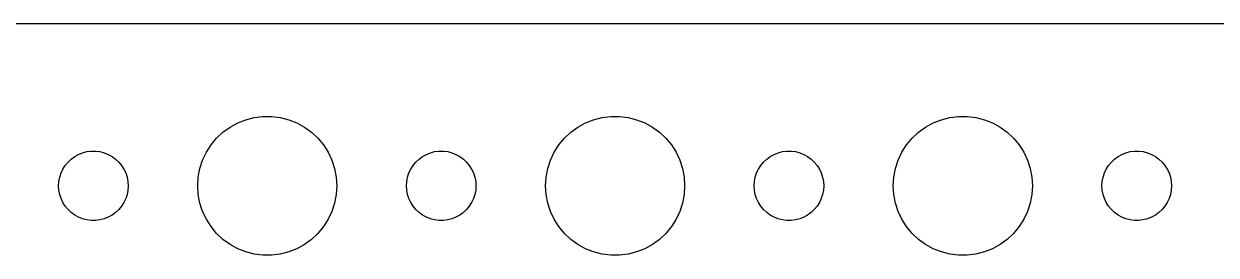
# Model space of a CAD drawing. Header units: metres. Extents: x -104 to 104, y -104 to 104.
# Drawn here: x -3 to 48.4, y 94.5 to 104.5 of the extents above; entities that cross this region are included whole.
import ezdxf

# ---------------------------------------------------------------- set-up
doc = ezdxf.new("R2010")
doc.units = ezdxf.units.M

msp = doc.modelspace()

# ---------------------------------------------------------------- linework, layer by layer
for p, q in [((99.8139, 104.49), (-99.8139, 104.49)), ((6.22266, 100.214), (6.57294, 100.353)), ((6.57294, 100.353), (6.93785, 100.447)), ((6.93785, 100.447), (7.31161, 100.494)), ((7.31161, 100.494), (7.68837, 100.494)), ((7.68837, 100.494), (8.06213, 100.447)), ((8.06213, 100.447), (8.42705, 100.353)), ((8.42705, 100.353), (8.77733, 100.214)), ((21.2227, 100.214), (21.5729, 100.353)), ((21.5729, 100.353), (21.9379, 100.447)), ((21.9379, 100.447), (22.3116, 100.494)), ((22.3116, 100.494), (22.6884, 100.494)), ((22.6884, 100.494), (23.0621, 100.447)), ((23.0621, 100.447), (23.427, 100.353)), ((23.427, 100.353), (23.7773, 100.214)), ((36.2227, 100.214), (36.5729, 100.353)), ((36.5729, 100.353), (36.9379, 100.447)), ((36.9379, 100.447), (37.3116, 100.494)), ((37.3116, 100.494), (37.6884, 100.494)), ((37.6884, 100.494), (38.0621, 100.447)), ((38.0621, 100.447), (38.427, 100.353)), ((38.427, 100.353), (38.7773, 100.214)), ((5.31308, 99.5536), (5.58772, 99.8115)), ((5.58772, 99.8115), (5.89252, 100.033)), ((5.89252, 100.033), (6.22266, 100.214)), ((8.77733, 100.214), (9.10747, 100.033)), ((9.10747, 100.033), (9.41226, 99.8115)), ((9.41226, 99.8115), (9.6869, 99.5536)), ((20.3131, 99.5536), (20.5877, 99.8115)), ((20.5877, 99.8115), (20.8925, 100.033)), ((20.8925, 100.033), (21.2227, 100.214)), ((23.7773, 100.214), (24.1075, 100.033)), ((24.1075, 100.033), (24.4123, 99.8115)), ((24.4123, 99.8115), (24.6869, 99.5536)), ((35.3131, 99.5536), (35.5877, 99.8115)), ((35.5877, 99.8115), (35.8925, 100.033)), ((35.8925, 100.033), (36.2227, 100.214)), ((38.7773, 100.214), (39.1075, 100.033)), ((39.1075, 100.033), (39.4123, 99.8115)), ((39.4123, 99.8115), (39.6869, 99.5536)), ((4.87108, 98.9453), (5.07294, 99.2634)), ((5.07294, 99.2634), (5.31308, 99.5536)), ((9.6869, 99.5536), (9.92705, 99.2634)), ((9.92705, 99.2634), (10.1289, 98.9453)), ((19.8711, 98.9453), (20.0729, 99.2634)), ((20.0729, 99.2634), (20.3131, 99.5536)), ((24.6869, 99.5536), (24.927, 99.2634)), ((24.927, 99.2634), (25.1289, 98.9453)), ((34.8711, 98.9453), (35.0729, 99.2634)), ((35.0729, 99.2634), (35.3131, 99.5536)), ((39.6869, 99.5536), (39.927, 99.2634)), ((39.927, 99.2634), (40.1289, 98.9453)), ((-0.95613, 98.6558), (-0.80373, 98.7665)), ((-0.80373, 98.7665), (-0.63866, 98.8572)), ((-0.63866, 98.8572), (-0.46352, 98.9266)), ((-0.46352, 98.9266), (-0.28107, 98.9734)), ((-0.28107, 98.9734), (-0.09418, 98.997)), ((-0.09418, 98.997), (0.09418, 98.997)), ((0.09418, 98.997), (0.28107, 98.9734)), ((0.28107, 98.9734), (0.46352, 98.9266)), ((0.46352, 98.9266), (0.63866, 98.8572)), ((0.63866, 98.8572), (0.80373, 98.7665)), ((0.80373, 98.7665), (0.95613, 98.6558)), ((4.71066, 98.6044), (4.87108, 98.9453)), ((10.1289, 98.9453), (10.2893, 98.6044)), ((14.0439, 98.6558), (14.1963, 98.7665)), ((14.1963, 98.7665), (14.3613, 98.8572)), ((14.3613, 98.8572), (14.5365, 98.9266)), ((14.5365, 98.9266), (14.7189, 98.9734)), ((14.7189, 98.9734), (14.9058, 98.997)), ((14.9058, 98.997), (15.0942, 98.997)), ((15.0942, 98.997), (15.2811, 98.9734)), ((15.2811, 98.9734), (15.4635, 98.9266)), ((15.4635, 98.9266), (15.6387, 98.8572)), ((15.6387, 98.8572), (15.8037, 98.7665)), ((15.8037, 98.7665), (15.9561, 98.6558)), ((19.7107, 98.6044), (19.8711, 98.9453)), ((25.1289, 98.9453), (25.2893, 98.6044)), ((29.0439, 98.6558), (29.1963, 98.7665)), ((29.1963, 98.7665), (29.3613, 98.8572)), ((29.3613, 98.8572), (29.5365, 98.9266)), ((29.5365, 98.9266), (29.7189, 98.9734)), ((29.7189, 98.9734), (29.9058, 98.997)), ((29.9058, 98.997), (30.0942, 98.997)), ((30.0942, 98.997), (30.2811, 98.9734)), ((30.2811, 98.9734), (30.4635, 98.9266)), ((30.4635, 98.9266), (30.6387, 98.8572)), ((30.6387, 98.8572), (30.8037, 98.7665)), ((30.8037, 98.7665), (30.9561, 98.6558)), ((34.7107, 98.6044), (34.8711, 98.9453)), ((40.1289, 98.9453), (40.2893, 98.6044)), ((44.0439, 98.6558), (44.1963, 98.7665)), ((44.1963, 98.7665), (44.3613, 98.8572)), ((44.3613, 98.8572), (44.5365, 98.9266)), ((44.5365, 98.9266), (44.7189, 98.9734)), ((44.7189, 98.9734), (44.9058, 98.997)), ((44.9058, 98.997), (45.0942, 98.997)), ((45.0942, 98.997), (45.2811, 98.9734)), ((45.2811, 98.9734), (45.4635, 98.9266)), ((45.4635, 98.9266), (45.6387, 98.8572)), ((45.6387, 98.8572), (45.8037, 98.7665)), ((45.8037, 98.7665), (45.9561, 98.6558)), ((-1.39465, 98.0522), (-1.31445, 98.2226)), ((-1.31445, 98.2226), (-1.21352, 98.3817)), ((-1.21352, 98.3817), (-1.09344, 98.5268)), ((-1.09344, 98.5268), (-0.95613, 98.6558)), ((0.95613, 98.6558), (1.09344, 98.5268)), ((1.09344, 98.5268), (1.21352, 98.3817)), ((1.21352, 98.3817), (1.31445, 98.2226)), ((1.31445, 98.2226), (1.39465, 98.0522)), ((4.52365, 97.876), (4.59424, 98.2461)), ((4.59424, 98.2461), (4.71066, 98.6044)), ((10.2893, 98.6044), (10.4057, 98.2461)), ((10.4057, 98.2461), (10.4763, 97.876)), ((13.6053, 98.0522), (13.6855, 98.2226)), ((13.6855, 98.2226), (13.7865, 98.3817)), ((13.7865, 98.3817), (13.9065, 98.5268)), ((13.9065, 98.5268), (14.0439, 98.6558)), ((15.9561, 98.6558), (16.0934, 98.5268)), ((16.0934, 98.5268), (16.2135, 98.3817)), ((16.2135, 98.3817), (16.3145, 98.2226)), ((16.3145, 98.2226), (16.3947, 98.0522)), ((19.5237, 97.876), (19.5942, 98.2461)), ((19.5942, 98.2461), (19.7107, 98.6044)), ((25.2893, 98.6044), (25.4057, 98.2461)), ((25.4057, 98.2461), (25.4763, 97.876)), ((28.6053, 98.0522), (28.6855, 98.2226)), ((28.6855, 98.2226), (28.7865, 98.3817)), ((28.7865, 98.3817), (28.9065, 98.5268)), ((28.9065, 98.5268), (29.0439, 98.6558)), ((30.9561, 98.6558), (31.0934, 98.5268)), ((31.0934, 98.5268), (31.2135, 98.3817)), ((31.2135, 98.3817), (31.3145, 98.2226)), ((31.3145, 98.2226), (31.3947, 98.0522)), ((34.5237, 97.876), (34.5942, 98.2461)), ((34.5942, 98.2461), (34.7107, 98.6044)), ((40.2893, 98.6044), (40.4057, 98.2461)), ((40.4057, 98.2461), (40.4763, 97.876)), ((43.6053, 98.0522), (43.6855, 98.2226)), ((43.6855, 98.2226), (43.7865, 98.3817)), ((43.7865, 98.3817), (43.9065, 98.5268)), ((43.9065, 98.5268), (44.0439, 98.6558)), ((45.9561, 98.6558), (46.0934, 98.5268)), ((46.0934, 98.5268), (46.2135, 98.3817)), ((46.2135, 98.3817), (46.3145, 98.2226)), ((46.3145, 98.2226), (46.3947, 98.0522)), ((-1.48816, 97.688), (-1.45287, 97.873)), ((-1.45287, 97.873), (-1.39465, 98.0522)), ((1.39465, 98.0522), (1.45287, 97.873)), ((1.45287, 97.873), (1.48816, 97.688)), ((4.5, 97.5), (4.52365, 97.876)), ((10.4763, 97.876), (10.5, 97.5)), ((13.5118, 97.688), (13.5471, 97.873)), ((13.5471, 97.873), (13.6053, 98.0522)), ((16.3947, 98.0522), (16.4529, 97.873)), ((16.4529, 97.873), (16.4882, 97.688)), ((19.5, 97.5), (19.5237, 97.876)), ((25.4763, 97.876), (25.5, 97.5)), ((28.5118, 97.688), (28.5471, 97.873)), ((28.5471, 97.873), (28.6053, 98.0522)), ((31.3947, 98.0522), (31.4529, 97.873)), ((31.4529, 97.873), (31.4882, 97.688)), ((34.5, 97.5), (34.5237, 97.876)), ((40.4763, 97.876), (40.5, 97.5)), ((43.5118, 97.688), (43.5471, 97.873)), ((43.5471, 97.873), (43.6053, 98.0522)), ((46.3947, 98.0522), (46.4529, 97.873)), ((46.4529, 97.873), (46.4882, 97.688)), ((-1.5, 97.5), (-1.48816, 97.688)), ((-1.48816, 97.312), (-1.5, 97.5)), ((-1.45287, 97.127), (-1.48816, 97.312)), ((1.48816, 97.312), (1.45287, 97.127)), ((1.48816, 97.688), (1.5, 97.5)), ((1.5, 97.5), (1.48816, 97.312)), ((4.52365, 97.124), (4.5, 97.5)), ((10.5, 97.5), (10.4763, 97.124)), ((13.5, 97.5), (13.5118, 97.688)), ((13.5118, 97.312), (13.5, 97.5)), ((13.5471, 97.127), (13.5118, 97.312)), ((16.4882, 97.312), (16.4529, 97.127)), ((16.4882, 97.688), (16.5, 97.5)), ((16.5, 97.5), (16.4882, 97.312)), ((19.5237, 97.124), (19.5, 97.5)), ((25.5, 97.5), (25.4763, 97.124)), ((28.5, 97.5), (28.5118, 97.688)), ((28.5118, 97.312), (28.5, 97.5)), ((28.5471, 97.127), (28.5118, 97.312)), ((31.4882, 97.312), (31.4529, 97.127)), ((31.4882, 97.688), (31.5, 97.5)), ((31.5, 97.5), (31.4882, 97.312)), ((34.5237, 97.124), (34.5, 97.5)), ((40.5, 97.5), (40.4763, 97.124)), ((43.5, 97.5), (43.5118, 97.688)), ((43.5118, 97.312), (43.5, 97.5)), ((43.5471, 97.127), (43.5118, 97.312)), ((46.4882, 97.312), (46.4529, 97.127)), ((46.4882, 97.688), (46.5, 97.5)), ((46.5, 97.5), (46.4882, 97.312)), ((-1.39465, 96.9478), (-1.45287, 97.127)), ((-1.31445, 96.7774), (-1.39465, 96.9478)), ((-1.21352, 96.6183), (-1.31445, 96.7774)), ((1.31445, 96.7774), (1.21352, 96.6183)), ((1.39465, 96.9478), (1.31445, 96.7774)), ((1.45287, 97.127), (1.39465, 96.9478)), ((4.59424, 96.7539), (4.52365, 97.124)), ((4.71066, 96.3956), (4.59424, 96.7539)), ((10.4057, 96.7539), (10.2893, 96.3956)), ((10.4763, 97.124), (10.4057, 96.7539)), ((13.6053, 96.9478), (13.5471, 97.127)), ((13.6855, 96.7774), (13.6053, 96.9478)), ((13.7865, 96.6183), (13.6855, 96.7774)), ((16.3145, 96.7774), (16.2135, 96.6183)), ((16.3947, 96.9478), (16.3145, 96.7774)), ((16.4529, 97.127), (16.3947, 96.9478)), ((19.5942, 96.7539), (19.5237, 97.124)), ((19.7107, 96.3956), (19.5942, 96.7539)), ((25.4057, 96.7539), (25.2893, 96.3956)), ((25.4763, 97.124), (25.4057, 96.7539)), ((28.6053, 96.9478), (28.5471, 97.127)), ((28.6855, 96.7774), (28.6053, 96.9478)), ((28.7865, 96.6183), (28.6855, 96.7774)), ((31.3145, 96.7774), (31.2135, 96.6183)), ((31.3947, 96.9478), (31.3145, 96.7774)), ((31.4529, 97.127), (31.3947, 96.9478)), ((34.5942, 96.7539), (34.5237, 97.124)), ((34.7107, 96.3956), (34.5942, 96.7539)), ((40.4057, 96.7539), (40.2893, 96.3956)), ((40.4763, 97.124), (40.4057, 96.7539)), ((43.6053, 96.9478), (43.5471, 97.127)), ((43.6855, 96.7774), (43.6053, 96.9478)), ((43.7865, 96.6183), (43.6855, 96.7774)), ((46.3145, 96.7774), (46.2135, 96.6183)), ((46.3947, 96.9478), (46.3145, 96.7774)), ((46.4529, 97.127), (46.3947, 96.9478)), ((-1.09344, 96.4732), (-1.21352, 96.6183)), ((-0.95613, 96.3442), (-1.09344, 96.4732)), ((-0.80373, 96.2335), (-0.95613, 96.3442)), ((-0.63866, 96.1428), (-0.80373, 96.2335)), ((0.80373, 96.2335), (0.63866, 96.1428)), ((0.95613, 96.3442), (0.80373, 96.2335)), ((1.09344, 96.4732), (0.95613, 96.3442)), ((1.21352, 96.6183), (1.09344, 96.4732)), ((4.87108, 96.0547), (4.71066, 96.3956)), ((10.2893, 96.3956), (10.1289, 96.0547)), ((13.9065, 96.4732), (13.7865, 96.6183)), ((14.0439, 96.3442), (13.9065, 96.4732)), ((14.1963, 96.2335), (14.0439, 96.3442)), ((14.3613, 96.1428), (14.1963, 96.2335)), ((15.8037, 96.2335), (15.6387, 96.1428)), ((15.9561, 96.3442), (15.8037, 96.2335)), ((16.0934, 96.4732), (15.9561, 96.3442)), ((16.2135, 96.6183), (16.0934, 96.4732)), ((19.8711, 96.0547), (19.7107, 96.3956)), ((25.2893, 96.3956), (25.1289, 96.0547)), ((28.9065, 96.4732), (28.7865, 96.6183)), ((29.0439, 96.3442), (28.9065, 96.4732)), ((29.1963, 96.2335), (29.0439, 96.3442)), ((29.3613, 96.1428), (29.1963, 96.2335)), ((30.8037, 96.2335), (30.6387, 96.1428)), ((30.9561, 96.3442), (30.8037, 96.2335)), ((31.0934, 96.4732), (30.9561, 96.3442)), ((31.2135, 96.6183), (31.0934, 96.4732)), ((34.8711, 96.0547), (34.7107, 96.3956)), ((40.2893, 96.3956), (40.1289, 96.0547)), ((43.9065, 96.4732), (43.7865, 96.6183)), ((44.0439, 96.3442), (43.9065, 96.4732)), ((44.1963, 96.2335), (44.0439, 96.3442)), ((44.3613, 96.1428), (44.1963, 96.2335)), ((45.8037, 96.2335), (45.6387, 96.1428)), ((45.9561, 96.3442), (45.8037, 96.2335)), ((46.0934, 96.4732), (45.9561, 96.3442)), ((46.2135, 96.6183), (46.0934, 96.4732)), ((-0.46352, 96.0734), (-0.63866, 96.1428)), ((-0.28107, 96.0266), (-0.46352, 96.0734)), ((-0.09418, 96.003), (-0.28107, 96.0266)), ((0.09418, 96.003), (-0.09418, 96.003)), ((0.28107, 96.0266), (0.09418, 96.003)), ((0.46352, 96.0734), (0.28107, 96.0266)), ((0.63866, 96.1428), (0.46352, 96.0734)), ((5.07294, 95.7366), (4.87108, 96.0547)), ((5.31308, 95.4464), (5.07294, 95.7366)), ((9.92705, 95.7366), (9.6869, 95.4464)), ((10.1289, 96.0547), (9.92705, 95.7366)), ((14.5365, 96.0734), (14.3613, 96.1428)), ((14.7189, 96.0266), (14.5365, 96.0734)), ((14.9058, 96.003), (14.7189, 96.0266)), ((15.0942, 96.003), (14.9058, 96.003)), ((15.2811, 96.0266), (15.0942, 96.003)), ((15.4635, 96.0734), (15.2811, 96.0266)), ((15.6387, 96.1428), (15.4635, 96.0734)), ((20.0729, 95.7366), (19.8711, 96.0547)), ((20.3131, 95.4464), (20.0729, 95.7366)), ((24.927, 95.7366), (24.6869, 95.4464)), ((25.1289, 96.0547), (24.927, 95.7366)), ((29.5365, 96.0734), (29.3613, 96.1428)), ((29.7189, 96.0266), (29.5365, 96.0734)), ((29.9058, 96.003), (29.7189, 96.0266)), ((30.0942, 96.003), (29.9058, 96.003)), ((30.2811, 96.0266), (30.0942, 96.003)), ((30.4635, 96.0734), (30.2811, 96.0266)), ((30.6387, 96.1428), (30.4635, 96.0734)), ((35.0729, 95.7366), (34.8711, 96.0547)), ((35.3131, 95.4464), (35.0729, 95.7366)), ((39.927, 95.7366), (39.6869, 95.4464)), ((40.1289, 96.0547), (39.927, 95.7366)), ((44.5365, 96.0734), (44.3613, 96.1428)), ((44.7189, 96.0266), (44.5365, 96.0734)), ((44.9058, 96.003), (44.7189, 96.0266)), ((45.0942, 96.003), (44.9058, 96.003)), ((45.2811, 96.0266), (45.0942, 96.003)), ((45.4635, 96.0734), (45.2811, 96.0266)), ((45.6387, 96.1428), (45.4635, 96.0734)), ((5.58772, 95.1885), (5.31308, 95.4464)), ((5.89252, 94.967), (5.58772, 95.1885)), ((9.41226, 95.1885), (9.10747, 94.967)), ((9.6869, 95.4464), (9.41226, 95.1885)), ((20.5877, 95.1885), (20.3131, 95.4464)), ((20.8925, 94.967), (20.5877, 95.1885)), ((24.4123, 95.1885), (24.1075, 94.967)), ((24.6869, 95.4464), (24.4123, 95.1885)), ((35.5877, 95.1885), (35.3131, 95.4464)), ((35.8925, 94.967), (35.5877, 95.1885)), ((39.4123, 95.1885), (39.1075, 94.967)), ((39.6869, 95.4464), (39.4123, 95.1885)), ((6.22266, 94.7855), (5.89252, 94.967)), ((6.57294, 94.6468), (6.22266, 94.7855)), ((6.93785, 94.5531), (6.57294, 94.6468)), ((8.42705, 94.6468), (8.06213, 94.5531)), ((8.77733, 94.7855), (8.42705, 94.6468)), ((9.10747, 94.967), (8.77733, 94.7855)), ((21.2227, 94.7855), (20.8925, 94.967)), ((21.5729, 94.6468), (21.2227, 94.7855)), ((21.9379, 94.5531), (21.5729, 94.6468)), ((23.427, 94.6468), (23.0621, 94.5531)), ((23.7773, 94.7855), (23.427, 94.6468)), ((24.1075, 94.967), (23.7773, 94.7855)), ((36.2227, 94.7855), (35.8925, 94.967)), ((36.5729, 94.6468), (36.2227, 94.7855)), ((36.9379, 94.5531), (36.5729, 94.6468)), ((38.427, 94.6468), (38.0621, 94.5531)), ((38.7773, 94.7855), (38.427, 94.6468)), ((39.1075, 94.967), (38.7773, 94.7855)), ((7.31161, 94.5059), (6.93785, 94.5531)), ((7.68837, 94.5059), (7.31161, 94.5059)), ((8.06213, 94.5531), (7.68837, 94.5059)), ((22.3116, 94.5059), (21.9379, 94.5531)), ((22.6884, 94.5059), (22.3116, 94.5059)), ((23.0621, 94.5531), (22.6884, 94.5059)), ((37.3116, 94.5059), (36.9379, 94.5531)), ((37.6884, 94.5059), (37.3116, 94.5059)), ((38.0621, 94.5531), (37.6884, 94.5059))]:
    msp.add_line(p, q)

doc.saveas('drawing.dxf')
